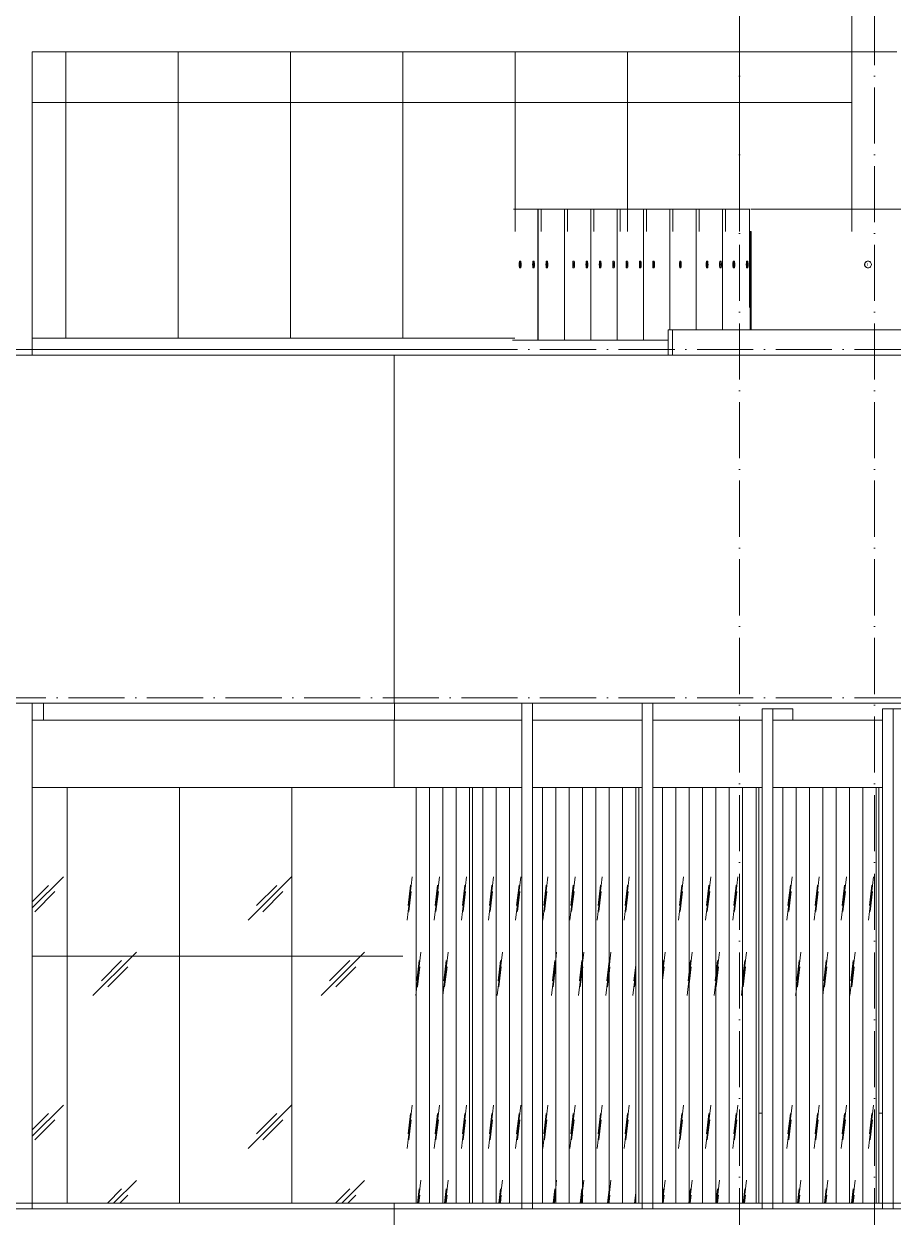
# Model space of a CAD drawing. Header units: millimetres. Extents: x -8482 to 130249, y -7482 to 93550.
# Drawn here: x 11525 to 19267, y 10875 to 21500 of the extents above; entities that cross this region are included whole.
import ezdxf

# ---------------------------------------------------------------- set-up
doc = ezdxf.new("R2010")
doc.units = ezdxf.units.MM
doc.linetypes.add('Grid Line', pattern=[14, 10, -2, 0, -2])
for name, color, linetype, lineweight in [('KINH', 152, 'Continuous', 5), ('NET CAT', 3, 'Continuous', 5), ('NET CATConcrete', 3, 'Continuous', 5), ('NET THAY 1', 41, 'Continuous', 5), ('NET THAY 2', 55, 'Continuous', 5), ('NET-THAY', 2, 'Continuous', 9), ('TRUC', 225, 'Continuous', 5)]:
    doc.layers.add(name, color=color, linetype=linetype, lineweight=lineweight)
pattern_1 = [(45, (19748.1, 1401.6), (0, 2032), [253.6, -2620.09]), (45, (19693, 1456.7), (0, 2032), [253.6, -2620.09]), (45, (19617, 1325.7), (0, 2032), [546.2, -2327.48]), (45, (18366.3, 2763), (0, 2032), [253.6, -2620.1]), (45, (18311.2, 2818.2), (0, 2032), [253.6, -2620.1]), (45, (18235.3, 2687.1), (0, 2032), [546.2, -2327.48])]
pattern_2 = [(83.217, (28486.37, 1401.56), (0.0133, 2032.0002), [180.582, -1865.74]), (83.217, (28479.8, 1456.73), (0.0133, 2032.0002), [180.582, -1865.74]), (83.217, (28470.78, 1325.7), (0.0133, 2032.0002), [388.945, -1657.376]), (83.217, (28322.03, 2763), (0.0133, 2032.0002), [180.582, -1865.74]), (83.217, (28315.47, 2818.17), (0.0133, 2032.0002), [180.582, -1865.74]), (83.217, (28306.44, 2687.13), (0.0133, 2032.0002), [388.945, -1657.376])]

# ---------------------------------------------------------------- blocks, each defined once
blk = doc.blocks.new('System Panel - Glazed-V164-MẶT ĐỨNG TRỤC A-Q')
at = {"layer": 'KINH'}
h = blk.add_hatch(dxfattribs=at)
h.set_pattern_fill('FP_6', color=256, style=0, pattern_type=2)
h.set_pattern_definition(pattern_1)
h.paths.add_polyline_path([(14824, 11000), (14901, 11000), (14901, 13200), (13912, 13200), (13912, 11000)], flags=0)
at = {"layer": 'KINH', "color": 10}
for p, q in [((14901, 13200), (13912, 13200)), ((13912, 13200), (13912, 11000))]:
    blk.add_line(p, q, dxfattribs=at)
blk = doc.blocks.new('System Panel - Glazed-V165-MẶT ĐỨNG TRỤC A-Q')
at = {"layer": 'KINH'}
h = blk.add_hatch(dxfattribs=at)
h.set_pattern_fill('FP_6', color=256, style=0, pattern_type=2)
h.set_pattern_definition(pattern_1)
h.paths.add_polyline_path([(13912, 11000), (13912, 13200), (12912, 13200), (12912, 11000)], flags=0)
at = {"layer": 'KINH', "color": 10}
for p, q in [((13912, 13200), (12912, 13200)), ((12912, 13200), (12912, 11000)), ((13912, 11000), (13912, 13200))]:
    blk.add_line(p, q, dxfattribs=at)
blk = doc.blocks.new('System Panel - Glazed-V184-MẶT ĐỨNG TRỤC A-Q')
at = {"layer": 'KINH'}
h = blk.add_hatch(dxfattribs=at)
h.set_pattern_fill('FP_6', color=256, style=0, pattern_type=2)
h.set_pattern_definition(pattern_1)
h.paths.add_polyline_path([(14901, 13200), (14901, 14700), (13912, 14700), (13912, 13200)], flags=0)
at = {"layer": 'KINH', "color": 10}
for p, q in [((13912, 14700), (13912, 13200)), ((13912, 13200), (14901, 13200))]:
    blk.add_line(p, q, dxfattribs=at)
blk = doc.blocks.new('System Panel - Glazed-V185-MẶT ĐỨNG TRỤC A-Q')
at = {"layer": 'KINH'}
h = blk.add_hatch(dxfattribs=at)
h.set_pattern_fill('FP_6', color=256, style=0, pattern_type=2)
h.set_pattern_definition(pattern_1)
h.paths.add_polyline_path([(13912, 13200), (13912, 14700), (12912, 14700), (12912, 13200)], flags=0)
at = {"layer": 'KINH', "color": 10}
for p, q in [((12912, 14700), (12912, 13200)), ((13912, 13200), (13912, 14700)), ((12912, 13200), (13912, 13200))]:
    blk.add_line(p, q, dxfattribs=at)
blk = doc.blocks.new('System Panel - Glazed-V189-MẶT ĐỨNG TRỤC A-Q')
at = {"layer": 'KINH'}
h = blk.add_hatch(dxfattribs=at)
h.set_pattern_fill('FP_6', color=256, style=0, pattern_type=2)
h.set_pattern_definition(pattern_1)
h.paths.add_polyline_path([(12912, 11000), (12912, 13200), (11912, 13200), (11912, 11000)], flags=0)
at = {"layer": 'KINH', "color": 10}
for p, q in [((12912, 13200), (11912, 13200)), ((11912, 13200), (11912, 11000)), ((12912, 11000), (12912, 13200))]:
    blk.add_line(p, q, dxfattribs=at)
blk = doc.blocks.new('System Panel - Glazed-V190-MẶT ĐỨNG TRỤC A-Q')
at = {"layer": 'KINH'}
h = blk.add_hatch(dxfattribs=at)
h.set_pattern_fill('FP_6', color=256, style=0, pattern_type=2)
h.set_pattern_definition(pattern_1)
h.paths.add_polyline_path([(12912, 13200), (12912, 14700), (11912, 14700), (11912, 13200)], flags=0)
at = {"layer": 'KINH', "color": 10}
for p, q in [((11912, 14700), (11912, 13200)), ((12912, 13200), (12912, 14700)), ((11912, 13200), (12912, 13200))]:
    blk.add_line(p, q, dxfattribs=at)
blk = doc.blocks.new('System Panel - Glazed-V191-MẶT ĐỨNG TRỤC A-Q')
at = {"layer": 'KINH'}
h = blk.add_hatch(dxfattribs=at)
h.set_pattern_fill('FP_6', color=256, style=0, pattern_type=2)
h.set_pattern_definition(pattern_1)
h.paths.add_polyline_path([(11912, 11000), (11912, 13200), (11600, 13200), (11600, 11000)], flags=0)
at = {"layer": 'KINH', "color": 10}
for p, q in [((11912, 13200), (11600, 13200)), ((11912, 11000), (11912, 13200))]:
    blk.add_line(p, q, dxfattribs=at)
blk = doc.blocks.new('System Panel - Glazed-623874-MẶT ĐỨNG TRỤC A-Q')
at = {"layer": 'KINH'}
h = blk.add_hatch(dxfattribs=at)
h.set_pattern_fill('FP_6', color=256, style=0, pattern_type=2)
h.set_pattern_definition(pattern_1)
h.paths.add_polyline_path([(11600, 13200), (11912, 13200), (11912, 14700), (11600, 14700), (11600, 13605)], flags=0)
at = {"layer": 'KINH', "color": 10}
for p, q in [((11912, 13200), (11912, 14700)), ((11600, 13200), (11912, 13200))]:
    blk.add_line(p, q, dxfattribs=at)
blk = doc.blocks.new('System Panel - Glazed-V192-MẶT ĐỨNG TRỤC A-Q')
at = {"layer": 'KINH'}
h = blk.add_hatch(dxfattribs=at)
h.set_pattern_fill('FP_5', color=256, style=0, pattern_type=2)
h.set_pattern_definition(pattern_2)
h.paths.add_polyline_path([(14901, 11000), (15019, 11000), (15019, 14700), (14901, 14700), (14901, 13605)], flags=0)
at = {"layer": 'KINH', "color": 10}
blk.add_line((15019, 11000), (15019, 14700), dxfattribs=at)
blk = doc.blocks.new('System Panel - Glazed-V193-MẶT ĐỨNG TRỤC A-Q')
at = {"layer": 'KINH'}
h = blk.add_hatch(dxfattribs=at)
h.set_pattern_fill('FP_5', color=256, style=0, pattern_type=2)
h.set_pattern_definition(pattern_2)
h.paths.add_polyline_path([(15019, 11000), (15138, 11000), (15138, 14700), (15019, 14700), (15019, 13605)], flags=0)
at = {"layer": 'KINH', "color": 10}
for p, q in [((15019, 14700), (15019, 11000)), ((15138, 11000), (15138, 14700))]:
    blk.add_line(p, q, dxfattribs=at)
blk = doc.blocks.new('System Panel - Glazed-V194-MẶT ĐỨNG TRỤC A-Q')
at = {"layer": 'KINH'}
h = blk.add_hatch(dxfattribs=at)
h.set_pattern_fill('FP_5', color=256, style=0, pattern_type=2)
h.set_pattern_definition(pattern_2)
h.paths.add_polyline_path([(15138, 11000), (15257, 11000), (15257, 14700), (15138, 14700), (15138, 13605)], flags=0)
at = {"layer": 'KINH', "color": 10}
for p, q in [((15138, 14700), (15138, 11000)), ((15257, 11000), (15257, 14700))]:
    blk.add_line(p, q, dxfattribs=at)
blk = doc.blocks.new('System Panel - Glazed-V195-MẶT ĐỨNG TRỤC A-Q')
at = {"layer": 'KINH'}
h = blk.add_hatch(dxfattribs=at)
h.set_pattern_fill('FP_5', color=256, style=0, pattern_type=2)
h.set_pattern_definition(pattern_2)
h.paths.add_polyline_path([(15371, 11000), (15376, 11000), (15376, 14700), (15257, 14700), (15257, 11000)], flags=0)
at = {"layer": 'KINH', "color": 10}
for p, q in [((15257, 14700), (15257, 11000)), ((15376, 11000), (15376, 14700))]:
    blk.add_line(p, q, dxfattribs=at)
blk = doc.blocks.new('System Panel - Glazed-V196-MẶT ĐỨNG TRỤC A-Q')
at = {"layer": 'KINH'}
h = blk.add_hatch(dxfattribs=at)
h.set_pattern_fill('FP_5', color=256, style=0, pattern_type=2)
h.set_pattern_definition(pattern_2)
h.paths.add_polyline_path([(15376, 11000), (15495, 11000), (15495, 14700), (15376, 14700), (15376, 12139)], flags=0)
at = {"layer": 'KINH', "color": 10}
for p, q in [((15376, 14700), (15376, 11000)), ((15495, 11000), (15495, 14700)), ((15520, 14700), (15520, 11000))]:
    blk.add_line(p, q, dxfattribs=at)
blk = doc.blocks.new('System Panel - Glazed-V197-MẶT ĐỨNG TRỤC A-Q')
at = {"layer": 'KINH'}
h = blk.add_hatch(dxfattribs=at)
h.set_pattern_fill('FP_5', color=256, style=0, pattern_type=2)
h.set_pattern_definition(pattern_2)
h.paths.add_polyline_path([(15613, 11000), (15732, 11000), (15732, 14700), (15613, 14700), (15613, 12139)], flags=0)
at = {"layer": 'KINH', "color": 10}
for p, q in [((15613, 14700), (15613, 11000)), ((15732, 11000), (15732, 14700))]:
    blk.add_line(p, q, dxfattribs=at)
blk = doc.blocks.new('System Panel - Glazed-V198-MẶT ĐỨNG TRỤC A-Q')
at = {"layer": 'KINH'}
h = blk.add_hatch(dxfattribs=at)
h.set_pattern_fill('FP_5', color=256, style=0, pattern_type=2)
h.set_pattern_definition(pattern_2)
h.paths.add_polyline_path([(15732, 11000), (15851, 11000), (15851, 14700), (15732, 14700), (15732, 12139)], flags=0)
at = {"layer": 'KINH', "color": 10}
for p, q in [((15732, 14700), (15732, 11000)), ((15851, 11000), (15851, 14700))]:
    blk.add_line(p, q, dxfattribs=at)
blk = doc.blocks.new('System Panel - Glazed-V199-MẶT ĐỨNG TRỤC A-Q')
at = {"layer": 'KINH'}
h = blk.add_hatch(dxfattribs=at)
h.set_pattern_fill('FP_5', color=256, style=0, pattern_type=2)
h.set_pattern_definition(pattern_2)
h.paths.add_polyline_path([(15961, 11000), (15961, 14700), (15851, 14700), (15851, 11000)], flags=0)
at = {"layer": 'KINH', "color": 10}
blk.add_line((15851, 14700), (15851, 11000), dxfattribs=at)
blk = doc.blocks.new('System Panel - Glazed-V200-MẶT ĐỨNG TRỤC A-Q')
at = {"layer": 'KINH'}
h = blk.add_hatch(dxfattribs=at)
h.set_pattern_fill('FP_5', color=256, style=0, pattern_type=2)
h.set_pattern_definition(pattern_2)
h.paths.add_polyline_path([(16143, 11000), (16262, 11000), (16262, 14700), (16143, 14700), (16143, 12139)], flags=0)
at = {"layer": 'KINH', "color": 10}
for p, q in [((16143, 14700), (16143, 11000)), ((16262, 11000), (16262, 14700))]:
    blk.add_line(p, q, dxfattribs=at)
blk = doc.blocks.new('System Panel - Glazed-V201-MẶT ĐỨNG TRỤC A-Q')
at = {"layer": 'KINH'}
h = blk.add_hatch(dxfattribs=at)
h.set_pattern_fill('FP_5', color=256, style=0, pattern_type=2)
h.set_pattern_definition(pattern_2)
h.paths.add_polyline_path([(16262, 11000), (16381, 11000), (16381, 14700), (16262, 14700), (16262, 12139)], flags=0)
at = {"layer": 'KINH', "color": 10}
for p, q in [((16262, 14700), (16262, 11000)), ((16381, 11000), (16381, 14700))]:
    blk.add_line(p, q, dxfattribs=at)
blk = doc.blocks.new('System Panel - Glazed-V202-MẶT ĐỨNG TRỤC A-Q')
at = {"layer": 'KINH'}
h = blk.add_hatch(dxfattribs=at)
h.set_pattern_fill('FP_5', color=256, style=0, pattern_type=2)
h.set_pattern_definition(pattern_2)
h.paths.add_polyline_path([(16500, 11000), (16500, 14700), (16381, 14700), (16381, 11000), (16437, 11000)], flags=0)
at = {"layer": 'KINH', "color": 10}
for p, q in [((16381, 14700), (16381, 11000)), ((16500, 11000), (16500, 14700))]:
    blk.add_line(p, q, dxfattribs=at)
blk = doc.blocks.new('System Panel - Glazed-V203-MẶT ĐỨNG TRỤC A-Q')
at = {"layer": 'KINH'}
h = blk.add_hatch(dxfattribs=at)
h.set_pattern_fill('FP_5', color=256, style=0, pattern_type=2)
h.set_pattern_definition(pattern_2)
h.paths.add_polyline_path([(16500, 11000), (16619, 11000), (16619, 14700), (16500, 14700), (16500, 12139)], flags=0)
at = {"layer": 'KINH', "color": 10}
for p, q in [((16500, 14700), (16500, 11000)), ((16619, 11000), (16619, 14700))]:
    blk.add_line(p, q, dxfattribs=at)
blk = doc.blocks.new('System Panel - Glazed-V204-MẶT ĐỨNG TRỤC A-Q')
at = {"layer": 'KINH'}
h = blk.add_hatch(dxfattribs=at)
h.set_pattern_fill('FP_5', color=256, style=0, pattern_type=2)
h.set_pattern_definition(pattern_2)
h.paths.add_polyline_path([(16619, 11000), (16737, 11000), (16737, 14700), (16619, 14700), (16619, 12139)], flags=0)
at = {"layer": 'KINH', "color": 10}
for p, q in [((16619, 14700), (16619, 11000)), ((16737, 11000), (16737, 14700))]:
    blk.add_line(p, q, dxfattribs=at)
blk = doc.blocks.new('System Panel - Glazed-V205-MẶT ĐỨNG TRỤC A-Q')
at = {"layer": 'KINH'}
h = blk.add_hatch(dxfattribs=at)
h.set_pattern_fill('FP_5', color=256, style=0, pattern_type=2)
h.set_pattern_definition(pattern_2)
h.paths.add_polyline_path([(16737, 11000), (16856, 11000), (16856, 14700), (16737, 14700), (16737, 12139)], flags=0)
at = {"layer": 'KINH', "color": 10}
for p, q in [((16737, 14700), (16737, 11000)), ((16856, 11000), (16856, 14700))]:
    blk.add_line(p, q, dxfattribs=at)
blk = doc.blocks.new('System Panel - Glazed-V206-MẶT ĐỨNG TRỤC A-Q')
at = {"layer": 'KINH'}
h = blk.add_hatch(dxfattribs=at)
h.set_pattern_fill('FP_5', color=256, style=0, pattern_type=2)
h.set_pattern_definition(pattern_2)
h.paths.add_polyline_path([(16856, 11000), (16975, 11000), (16975, 14700), (16856, 14700), (16856, 12139)], flags=0)
at = {"layer": 'KINH', "color": 10}
for p, q in [((16856, 14700), (16856, 11000)), ((16975, 11000), (16975, 14700)), ((17001, 14700), (17001, 11000))]:
    blk.add_line(p, q, dxfattribs=at)
blk = doc.blocks.new('System Panel - Glazed-V207-MẶT ĐỨNG TRỤC A-Q')
at = {"layer": 'KINH'}
h = blk.add_hatch(dxfattribs=at)
h.set_pattern_fill('FP_5', color=256, style=0, pattern_type=2)
h.set_pattern_definition(pattern_2)
h.paths.add_polyline_path([(17213, 11000), (17332, 11000), (17332, 14700), (17213, 14700), (17213, 12139)], flags=0)
at = {"layer": 'KINH', "color": 10}
for p, q in [((17213, 14700), (17213, 11000)), ((17332, 11000), (17332, 14700))]:
    blk.add_line(p, q, dxfattribs=at)
blk = doc.blocks.new('System Panel - Glazed-V208-MẶT ĐỨNG TRỤC A-Q')
at = {"layer": 'KINH'}
h = blk.add_hatch(dxfattribs=at)
h.set_pattern_fill('FP_5', color=256, style=0, pattern_type=2)
h.set_pattern_definition(pattern_2)
h.paths.add_polyline_path([(17332, 11000), (17451, 11000), (17451, 14700), (17332, 14700), (17332, 12139)], flags=0)
at = {"layer": 'KINH', "color": 10}
for p, q in [((17332, 14700), (17332, 11000)), ((17451, 11000), (17451, 14700))]:
    blk.add_line(p, q, dxfattribs=at)
blk = doc.blocks.new('System Panel - Glazed-V209-MẶT ĐỨNG TRỤC A-Q')
at = {"layer": 'KINH'}
h = blk.add_hatch(dxfattribs=at)
h.set_pattern_fill('FP_5', color=256, style=0, pattern_type=2)
h.set_pattern_definition(pattern_2)
h.paths.add_polyline_path([(17502, 11000), (17570, 11000), (17570, 14700), (17451, 14700), (17451, 11000)], flags=0)
at = {"layer": 'KINH', "color": 10}
for p, q in [((17451, 14700), (17451, 11000)), ((17570, 11000), (17570, 14700))]:
    blk.add_line(p, q, dxfattribs=at)
blk = doc.blocks.new('System Panel - Glazed-V210-MẶT ĐỨNG TRỤC A-Q')
at = {"layer": 'KINH'}
h = blk.add_hatch(dxfattribs=at)
h.set_pattern_fill('FP_5', color=256, style=0, pattern_type=2)
h.set_pattern_definition(pattern_2)
h.paths.add_polyline_path([(17570, 11000), (17689, 11000), (17689, 14700), (17570, 14700), (17570, 12139)], flags=0)
at = {"layer": 'KINH', "color": 10}
for p, q in [((17570, 14700), (17570, 11000)), ((17689, 11000), (17689, 14700))]:
    blk.add_line(p, q, dxfattribs=at)
blk = doc.blocks.new('System Panel - Glazed-V211-MẶT ĐỨNG TRỤC A-Q')
at = {"layer": 'KINH'}
h = blk.add_hatch(dxfattribs=at)
h.set_pattern_fill('FP_5', color=256, style=0, pattern_type=2)
h.set_pattern_definition(pattern_2)
h.paths.add_polyline_path([(17689, 11000), (17808, 11000), (17808, 14700), (17689, 14700), (17689, 12139)], flags=0)
at = {"layer": 'KINH', "color": 10}
for p, q in [((17689, 14700), (17689, 11000)), ((17808, 11000), (17808, 14700))]:
    blk.add_line(p, q, dxfattribs=at)
blk = doc.blocks.new('System Panel - Glazed-V212-MẶT ĐỨNG TRỤC A-Q')
at = {"layer": 'KINH'}
h = blk.add_hatch(dxfattribs=at)
h.set_pattern_fill('FP_5', color=256, style=0, pattern_type=2)
h.set_pattern_definition(pattern_2)
h.paths.add_polyline_path([(17808, 11000), (17927, 11000), (17927, 14700), (17808, 14700), (17808, 12139)], flags=0)
at = {"layer": 'KINH', "color": 10}
for p, q in [((17808, 14700), (17808, 11000)), ((17927, 11000), (17927, 14700))]:
    blk.add_line(p, q, dxfattribs=at)
blk = doc.blocks.new('System Panel - Glazed-V213-MẶT ĐỨNG TRỤC A-Q')
at = {"layer": 'KINH'}
h = blk.add_hatch(dxfattribs=at)
h.set_pattern_fill('FP_5', color=256, style=0, pattern_type=2)
h.set_pattern_definition(pattern_2)
h.paths.add_polyline_path([(17927, 11000), (18046, 11000), (18046, 14700), (17927, 14700), (17927, 12139)], flags=0)
at = {"layer": 'KINH', "color": 10}
for p, q in [((17927, 14700), (17927, 11000)), ((18046, 11000), (18046, 14700)), ((18071, 14700), (18071, 11000))]:
    blk.add_line(p, q, dxfattribs=at)
blk = doc.blocks.new('System Panel - Glazed-V214-MẶT ĐỨNG TRỤC A-Q')
at = {"layer": 'KINH'}
h = blk.add_hatch(dxfattribs=at)
h.set_pattern_fill('FP_5', color=256, style=0, pattern_type=2)
h.set_pattern_definition(pattern_2)
h.paths.add_polyline_path([(18284, 11000), (18403, 11000), (18403, 14700), (18284, 14700), (18284, 12139)], flags=0)
at = {"layer": 'KINH', "color": 10}
for p, q in [((18284, 14700), (18284, 11000)), ((18403, 11000), (18403, 14700))]:
    blk.add_line(p, q, dxfattribs=at)
blk = doc.blocks.new('System Panel - Glazed-V215-MẶT ĐỨNG TRỤC A-Q')
at = {"layer": 'KINH'}
h = blk.add_hatch(dxfattribs=at)
h.set_pattern_fill('FP_5', color=256, style=0, pattern_type=2)
h.set_pattern_definition(pattern_2)
h.paths.add_polyline_path([(18403, 11000), (18522, 11000), (18522, 14700), (18403, 14700), (18403, 12139)], flags=0)
at = {"layer": 'KINH', "color": 10}
for p, q in [((18403, 14700), (18403, 11000)), ((18522, 11000), (18522, 14700))]:
    blk.add_line(p, q, dxfattribs=at)
blk = doc.blocks.new('System Panel - Glazed-V216-MẶT ĐỨNG TRỤC A-Q')
at = {"layer": 'KINH'}
h = blk.add_hatch(dxfattribs=at)
h.set_pattern_fill('FP_5', color=256, style=0, pattern_type=2)
h.set_pattern_definition(pattern_2)
h.paths.add_polyline_path([(18640, 11000), (18640, 14700), (18522, 14700), (18522, 11000), (18568, 11000)], flags=0)
at = {"layer": 'KINH', "color": 10}
for p, q in [((18522, 14700), (18522, 11000)), ((18640, 11000), (18640, 14700))]:
    blk.add_line(p, q, dxfattribs=at)
blk = doc.blocks.new('System Panel - Glazed-V217-MẶT ĐỨNG TRỤC A-Q')
at = {"layer": 'KINH'}
h = blk.add_hatch(dxfattribs=at)
h.set_pattern_fill('FP_5', color=256, style=0, pattern_type=2)
h.set_pattern_definition(pattern_2)
h.paths.add_polyline_path([(18640, 11000), (18759, 11000), (18759, 14700), (18640, 14700), (18640, 11406)], flags=0)
at = {"layer": 'KINH', "color": 10}
for p, q in [((18640, 14700), (18640, 11000)), ((18759, 11000), (18759, 14700))]:
    blk.add_line(p, q, dxfattribs=at)
blk = doc.blocks.new('System Panel - Glazed-V218-MẶT ĐỨNG TRỤC A-Q')
at = {"layer": 'KINH'}
h = blk.add_hatch(dxfattribs=at)
h.set_pattern_fill('FP_5', color=256, style=0, pattern_type=2)
h.set_pattern_definition(pattern_2)
h.paths.add_polyline_path([(18759, 11000), (18878, 11000), (18878, 14700), (18759, 14700), (18759, 11406)], flags=0)
at = {"layer": 'KINH', "color": 10}
for p, q in [((18759, 14700), (18759, 11000)), ((18878, 11000), (18878, 14700))]:
    blk.add_line(p, q, dxfattribs=at)
blk = doc.blocks.new('System Panel - Glazed-V219-MẶT ĐỨNG TRỤC A-Q')
at = {"layer": 'KINH'}
h = blk.add_hatch(dxfattribs=at)
h.set_pattern_fill('FP_5', color=256, style=0, pattern_type=2)
h.set_pattern_definition(pattern_2)
h.paths.add_polyline_path([(18878, 11000), (18997, 11000), (18997, 14700), (18878, 14700), (18878, 11406)], flags=0)
at = {"layer": 'KINH', "color": 10}
for p, q in [((18878, 14700), (18878, 11000)), ((18997, 11000), (18997, 14700))]:
    blk.add_line(p, q, dxfattribs=at)
blk = doc.blocks.new('System Panel - Glazed-V220-MẶT ĐỨNG TRỤC A-Q')
at = {"layer": 'KINH'}
h = blk.add_hatch(dxfattribs=at)
h.set_pattern_fill('FP_5', color=256, style=0, pattern_type=2)
h.set_pattern_definition(pattern_2)
h.paths.add_polyline_path([(18997, 11000), (19116, 11000), (19116, 14700), (18997, 14700), (18997, 11406)], flags=0)
at = {"layer": 'KINH', "color": 10}
for p, q in [((18997, 14700), (18997, 11000)), ((19116, 11000), (19116, 14700)), ((19141, 14700), (19141, 11000))]:
    blk.add_line(p, q, dxfattribs=at)
blk = doc.blocks.new('ALC1807-ASCENT PLAZA-TANG 1_2_rvt-1-MẶT ĐỨNG TRỤC A-Q')
at = {"color": 90, "lineweight": 15}
for p, q in [((14823, 18550), (0, 18550)), ((21405, 18550), (14823, 18550)), ((0, 15450), (14823, 15450)), ((14823, 15450), (21405, 15450))]:
    blk.add_line(p, q, dxfattribs=at)
at = {"layer": 'NET-THAY', "lineweight": 15}
for p, q in [((14823, 18550), (14823, 15450)), ((14823, 15450), (14823, 18550))]:
    blk.add_line(p, q, dxfattribs=at)
at = {"layer": 'NET-THAY', "color": 7}
for p, q in [((0, 11000), (14824, 11000)), ((14824, 10950), (0, 10950)), ((14824, 11000), (21408, 11000)), ((14824, 11000), (14824, 10950)), ((21408, 10950), (14824, 10950))]:
    blk.add_line(p, q, dxfattribs=at)
at = {"color": 250, "lineweight": 15}
for name in ['System Panel - Glazed-623874-MẶT ĐỨNG TRỤC A-Q', 'System Panel - Glazed-V190-MẶT ĐỨNG TRỤC A-Q', 'System Panel - Glazed-V185-MẶT ĐỨNG TRỤC A-Q', 'System Panel - Glazed-V184-MẶT ĐỨNG TRỤC A-Q', 'System Panel - Glazed-V192-MẶT ĐỨNG TRỤC A-Q', 'System Panel - Glazed-V193-MẶT ĐỨNG TRỤC A-Q', 'System Panel - Glazed-V194-MẶT ĐỨNG TRỤC A-Q', 'System Panel - Glazed-V195-MẶT ĐỨNG TRỤC A-Q', 'System Panel - Glazed-V196-MẶT ĐỨNG TRỤC A-Q', 'System Panel - Glazed-V197-MẶT ĐỨNG TRỤC A-Q', 'System Panel - Glazed-V198-MẶT ĐỨNG TRỤC A-Q', 'System Panel - Glazed-V199-MẶT ĐỨNG TRỤC A-Q', 'System Panel - Glazed-V200-MẶT ĐỨNG TRỤC A-Q', 'System Panel - Glazed-V201-MẶT ĐỨNG TRỤC A-Q', 'System Panel - Glazed-V202-MẶT ĐỨNG TRỤC A-Q', 'System Panel - Glazed-V203-MẶT ĐỨNG TRỤC A-Q', 'System Panel - Glazed-V204-MẶT ĐỨNG TRỤC A-Q', 'System Panel - Glazed-V205-MẶT ĐỨNG TRỤC A-Q', 'System Panel - Glazed-V206-MẶT ĐỨNG TRỤC A-Q', 'System Panel - Glazed-V207-MẶT ĐỨNG TRỤC A-Q', 'System Panel - Glazed-V208-MẶT ĐỨNG TRỤC A-Q', 'System Panel - Glazed-V209-MẶT ĐỨNG TRỤC A-Q', 'System Panel - Glazed-V210-MẶT ĐỨNG TRỤC A-Q', 'System Panel - Glazed-V211-MẶT ĐỨNG TRỤC A-Q', 'System Panel - Glazed-V212-MẶT ĐỨNG TRỤC A-Q', 'System Panel - Glazed-V213-MẶT ĐỨNG TRỤC A-Q', 'System Panel - Glazed-V214-MẶT ĐỨNG TRỤC A-Q', 'System Panel - Glazed-V215-MẶT ĐỨNG TRỤC A-Q', 'System Panel - Glazed-V216-MẶT ĐỨNG TRỤC A-Q', 'System Panel - Glazed-V217-MẶT ĐỨNG TRỤC A-Q', 'System Panel - Glazed-V218-MẶT ĐỨNG TRỤC A-Q', 'System Panel - Glazed-V219-MẶT ĐỨNG TRỤC A-Q', 'System Panel - Glazed-V220-MẶT ĐỨNG TRỤC A-Q', 'System Panel - Glazed-V191-MẶT ĐỨNG TRỤC A-Q', 'System Panel - Glazed-V189-MẶT ĐỨNG TRỤC A-Q', 'System Panel - Glazed-V165-MẶT ĐỨNG TRỤC A-Q', 'System Panel - Glazed-V164-MẶT ĐỨNG TRỤC A-Q']:
    blk.add_blockref(name, (0, 0), dxfattribs=at)
blk = doc.blocks.new('System Panel - Glazed-V270-MẶT ĐỨNG TRỤC A-Q')
at = {"layer": 'KINH', "color": 10}
for p, q in [((18900, 20800), (17900, 20800)), ((17900, 20800), (17900, 19650))]:
    blk.add_line(p, q, dxfattribs=at)
blk = doc.blocks.new('System Panel - Glazed-836173-MẶT ĐỨNG TRỤC A-Q')
at = {"layer": 'KINH', "color": 10}
for p, q in [((22400, 20800), (21400, 20800)), ((21400, 20800), (21400, 19650)), ((22400, 19650), (22400, 20800))]:
    blk.add_line(p, q, dxfattribs=at)
blk = doc.blocks.new('System Panel - Glazed-V271-MẶT ĐỨNG TRỤC A-Q')
at = {"layer": 'KINH', "color": 10}
for p, q in [((15900, 20800), (14900, 20800)), ((14900, 20800), (14900, 18700)), ((15900, 19650), (15900, 20800))]:
    blk.add_line(p, q, dxfattribs=at)
blk = doc.blocks.new('System Panel - Glazed-V272-MẶT ĐỨNG TRỤC A-Q')
at = {"layer": 'KINH', "color": 10}
for p, q in [((14900, 20800), (13900, 20800)), ((13900, 20800), (13900, 18700)), ((14900, 18700), (14900, 20800))]:
    blk.add_line(p, q, dxfattribs=at)
blk = doc.blocks.new('System Panel - Glazed-836334-MẶT ĐỨNG TRỤC A-Q')
at = {"layer": 'KINH', "color": 10}
for p, q in [((11900, 20800), (11600, 20800)), ((11600, 20800), (11600, 18700)), ((11900, 18700), (11900, 20800))]:
    blk.add_line(p, q, dxfattribs=at)
blk = doc.blocks.new('System Panel - Glazed-829547-MẶT ĐỨNG TRỤC A-Q')
at = {"layer": 'KINH', "color": 10}
for p, q in [((17900, 21250), (17900, 20800)), ((17900, 20800), (18900, 20800))]:
    blk.add_line(p, q, dxfattribs=at)
blk = doc.blocks.new('System Panel - Glazed-V277-MẶT ĐỨNG TRỤC A-Q')
at = {"layer": 'KINH', "color": 10}
for p, q in [((16900, 21250), (16900, 20800)), ((17900, 20800), (17900, 21250)), ((16900, 20800), (17900, 20800))]:
    blk.add_line(p, q, dxfattribs=at)
blk = doc.blocks.new('System Panel - Glazed-836335-MẶT ĐỨNG TRỤC A-Q')
at = {"layer": 'KINH', "color": 10}
for p, q in [((11600, 21250), (11600, 20800)), ((11900, 20800), (11900, 21250)), ((11600, 20800), (11900, 20800))]:
    blk.add_line(p, q, dxfattribs=at)
blk = doc.blocks.new('Railing - NBS_RailInfillPnl_Post-1009334-MẶT ĐỨNG TRỤC A-Q')
at = {"layer": 'NET THAY 2', "color": 10}
for p, q in [((16106, 19850), (16104, 19850)), ((16104, 19850), (16104, 18685)), ((16106, 18685), (16106, 19850)), ((16106, 19850), (16132, 19850)), ((16132, 19850), (16132, 19650))]:
    blk.add_line(p, q, dxfattribs=at)
blk = doc.blocks.new('Railing - NBS_RailInfillPnl_Post-V281-MẶT ĐỨNG TRỤC A-Q')
at = {"layer": 'NET THAY 2', "color": 10}
for p, q in [((17279, 19850), (17278, 19850)), ((17278, 19850), (17278, 18774)), ((17279, 18774), (17279, 19850)), ((17279, 19850), (17305, 19850)), ((17305, 19850), (17305, 19650))]:
    blk.add_line(p, q, dxfattribs=at)
blk = doc.blocks.new('Railing - NBS_RailInfillPnl_Post-V282-MẶT ĐỨNG TRỤC A-Q')
at = {"layer": 'NET THAY 2', "color": 10}
for p, q in [((19993, 19650), (19993, 19850)), ((19993, 19850), (19996, 19850)), ((20006, 19850), (19996, 19850)), ((19996, 19850), (19996, 18774)), ((20006, 18774), (20006, 19850))]:
    blk.add_line(p, q, dxfattribs=at)
blk = doc.blocks.new('Railing - NBS_RailInfillPnl_Post-847067-MẶT ĐỨNG TRỤC A-Q')
at = {"layer": 'NET THAY 2', "color": 10}
for p, q in [((18003, 19650), (17993, 19650)), ((17993, 19650), (17993, 18774)), ((18003, 18774), (18003, 19650))]:
    blk.add_line(p, q, dxfattribs=at)
blk = doc.blocks.new('Railing - Railing-863618-MẶT ĐỨNG TRỤC A-Q')
at = {"layer": 'NET THAY 1', "color": 10}
blk.add_line((15878, 18685), (17263, 18685), dxfattribs=at)
for name, p in [('Railing - NBS_RailInfillPnl_Post-1009334-MẶT ĐỨNG TRỤC A-Q', (0, 0)), ('Railing - NBS_RailInfillPnl_Post-1009334-MẶT ĐỨNG TRỤC A-Q', (235, 0)), ('Railing - NBS_RailInfillPnl_Post-1009334-MẶT ĐỨNG TRỤC A-Q', (470, 0)), ('Railing - NBS_RailInfillPnl_Post-1009334-MẶT ĐỨNG TRỤC A-Q', (704, 0)), ('Railing - NBS_RailInfillPnl_Post-1009334-MẶT ĐỨNG TRỤC A-Q', (939, 0)), ('Railing - NBS_RailInfillPnl_Post-V281-MẶT ĐỨNG TRỤC A-Q', (0, 0)), ('Railing - NBS_RailInfillPnl_Post-V281-MẶT ĐỨNG TRỤC A-Q', (235, 0)), ('Railing - NBS_RailInfillPnl_Post-V281-MẶT ĐỨNG TRỤC A-Q', (470, 0)), ('Railing - NBS_RailInfillPnl_Post-V282-MẶT ĐỨNG TRỤC A-Q', (0, 0)), ('Railing - NBS_RailInfillPnl_Post-V282-MẶT ĐỨNG TRỤC A-Q', (2003, 0)), ('Railing - NBS_RailInfillPnl_Post-847067-MẶT ĐỨNG TRỤC A-Q', (0, 0))]:
    blk.add_blockref(name, p)
blk = doc.blocks.new('Top Rail Type - Top Rail_Internal_-863652-MẶT ĐỨNG TRỤC A-Q')
at = {"layer": 'NET THAY 1', "color": 10}
for p, q in [((15886, 19650), (16104, 19650)), ((16108, 19650), (16339, 19650)), ((16343, 19650), (16574, 19650)), ((16577, 19650), (16809, 19650)), ((16812, 19650), (17044, 19650)), ((17047, 19650), (17278, 19650)), ((17282, 19650), (17513, 19650)), ((17516, 19650), (17748, 19650)), ((17751, 19650), (17987, 19650)), ((17987, 19650), (17993, 19650)), ((17987, 19650), (17987, 18774)), ((18003, 19650), (19996, 19650)), ((20006, 19650), (21999, 19650)), ((22009, 19650), (24007, 19650)), ((24007, 19650), (24007, 19386)), ((24007, 19328), (24007, 18774))]:
    blk.add_line(p, q, dxfattribs=at)
blk = doc.blocks.new('ALB-RAILING 32 - ALB-BALUSTER-V283-MẶT ĐỨNG TRỤC A-Q')
at = {"layer": 'NET THAY 1', "color": 10}
for p, q in [((23011, 19364), (23009, 19364)), ((23009, 19350), (23011, 19350)), ((23016, 19387), (23014, 19387)), ((23014, 19327), (23016, 19327))]:
    blk.add_line(p, q, dxfattribs=at)
for centre, start_param, end_param in [((23014, 19357), 6.021386, 7.853982), ((23014, 19357), 1.570796, 3.403392), ((23016, 19357), 4.712389, 7.853982), ((23016, 19357), 1.570796, 4.712389), ((23014, 19357), 5.638937, 5.880236)]:
    blk.add_ellipse(centre, major_axis=(0, 30), ratio=0.992899, start_param=start_param, end_param=end_param, dxfattribs=at)
blk = doc.blocks.new('ALB-RAILING 32 - ALB-BALUSTER-V284-MẶT ĐỨNG TRỤC A-Q')
at = {"layer": 'NET THAY 1', "color": 10}
for p, q in [((17972, 19387), (17963, 19387)), ((17963, 19327), (17972, 19327))]:
    blk.add_line(p, q, dxfattribs=at)
for centre, start_param, end_param in [((17963, 19357), 4.712389, 7.853982), ((17963, 19357), 1.570796, 4.712389), ((17972, 19357), 4.712389, 6.544985), ((17972, 19357), 2.879793, 4.712389)]:
    blk.add_ellipse(centre, major_axis=(0, 30), ratio=0.118961, start_param=start_param, end_param=end_param, dxfattribs=at)
blk = doc.blocks.new('ALC1807-ASCENT PLAZA-TANG DIEN HINH_rvt-1-MẶT ĐỨNG TRỤC A-Q')
at = {"layer": 'NET-THAY', "color": 250, "lineweight": 15}
for p, q in [((19300, 21250), (18900, 21250)), ((18900, 21250), (18900, 19650)), ((15897, 18700), (11600, 18700)), ((11600, 18700), (11600, 18550)), ((14825, 15450), (14825, 15300))]:
    blk.add_line(p, q, dxfattribs=at)
at = {"layer": 'NET-THAY', "color": 7}
for q in [(15878, 18600), (11600, 18550)]:
    blk.add_line((11600, 18600), q, dxfattribs=at)
at = {"color": 250, "lineweight": 15}
for name, p in [('System Panel - Glazed-836335-MẶT ĐỨNG TRỤC A-Q', (0, 0)), ('System Panel - Glazed-V277-MẶT ĐỨNG TRỤC A-Q', (-5000, 0)), ('System Panel - Glazed-V277-MẶT ĐỨNG TRỤC A-Q', (-4000, 0)), ('System Panel - Glazed-V277-MẶT ĐỨNG TRỤC A-Q', (-3000, 0)), ('System Panel - Glazed-V277-MẶT ĐỨNG TRỤC A-Q', (-2000, 0)), ('System Panel - Glazed-V277-MẶT ĐỨNG TRỤC A-Q', (-1000, 0)), ('System Panel - Glazed-V277-MẶT ĐỨNG TRỤC A-Q', (0, 0)), ('System Panel - Glazed-829547-MẶT ĐỨNG TRỤC A-Q', (0, 0)), ('System Panel - Glazed-836334-MẶT ĐỨNG TRỤC A-Q', (0, 0)), ('System Panel - Glazed-V272-MẶT ĐỨNG TRỤC A-Q', (-2000, 0)), ('System Panel - Glazed-V272-MẶT ĐỨNG TRỤC A-Q', (-1000, 0)), ('System Panel - Glazed-V272-MẶT ĐỨNG TRỤC A-Q', (0, 0)), ('System Panel - Glazed-V271-MẶT ĐỨNG TRỤC A-Q', (0, 0)), ('System Panel - Glazed-836173-MẶT ĐỨNG TRỤC A-Q', (-5500, 0)), ('System Panel - Glazed-836173-MẶT ĐỨNG TRỤC A-Q', (-4500, 0)), ('System Panel - Glazed-V270-MẶT ĐỨNG TRỤC A-Q', (0, 0)), ('Railing - Railing-863618-MẶT ĐỨNG TRỤC A-Q', (0, 0)), ('Top Rail Type - Top Rail_Internal_-863652-MẶT ĐỨNG TRỤC A-Q', (0, 200)), ('ALB-RAILING 32 - ALB-BALUSTER-V284-MẶT ĐỨNG TRỤC A-Q', (-2022, 0)), ('ALB-RAILING 32 - ALB-BALUSTER-V284-MẶT ĐỨNG TRỤC A-Q', (-1903, 0)), ('ALB-RAILING 32 - ALB-BALUSTER-V284-MẶT ĐỨNG TRỤC A-Q', (-1784, 0)), ('ALB-RAILING 32 - ALB-BALUSTER-V284-MẶT ĐỨNG TRỤC A-Q', (-1546, 0)), ('ALB-RAILING 32 - ALB-BALUSTER-V284-MẶT ĐỨNG TRỤC A-Q', (-1428, 0)), ('ALB-RAILING 32 - ALB-BALUSTER-V284-MẶT ĐỨNG TRỤC A-Q', (-1309, 0)), ('ALB-RAILING 32 - ALB-BALUSTER-V284-MẶT ĐỨNG TRỤC A-Q', (-1190, 0)), ('ALB-RAILING 32 - ALB-BALUSTER-V284-MẶT ĐỨNG TRỤC A-Q', (-1071, 0)), ('ALB-RAILING 32 - ALB-BALUSTER-V284-MẶT ĐỨNG TRỤC A-Q', (-952, 0)), ('ALB-RAILING 32 - ALB-BALUSTER-V284-MẶT ĐỨNG TRỤC A-Q', (-833, 0)), ('ALB-RAILING 32 - ALB-BALUSTER-V284-MẶT ĐỨNG TRỤC A-Q', (-595, 0)), ('ALB-RAILING 32 - ALB-BALUSTER-V284-MẶT ĐỨNG TRỤC A-Q', (-357, 0)), ('ALB-RAILING 32 - ALB-BALUSTER-V284-MẶT ĐỨNG TRỤC A-Q', (-238, 0)), ('ALB-RAILING 32 - ALB-BALUSTER-V284-MẶT ĐỨNG TRỤC A-Q', (-119, 0)), ('ALB-RAILING 32 - ALB-BALUSTER-V284-MẶT ĐỨNG TRỤC A-Q', (0, 0)), ('ALB-RAILING 32 - ALB-BALUSTER-V283-MẶT ĐỨNG TRỤC A-Q', (-3972, 0))]:
    blk.add_blockref(name, p, dxfattribs=at)

msp = doc.modelspace()

# ---------------------------------------------------------------- linework, layer by layer
at = {"layer": 'NET CAT'}
for p, q in [((11599.9, 21250), (11599.9, 18550)), ((18899.9, 21250), (18899.9, 19650)), ((11599.9, 15450), (11599.9, 10950)), ((11699.9, 15450), (11699.9, 15300)), ((15961, 10950), (15961, 15450)), ((16056.1, 15450), (16056.1, 10950)), ((17031.4, 10950), (17031.4, 15450)), ((17126.5, 10950), (17126.5, 15450)), ((18101.8, 10950), (18101.8, 15400)), ((18197, 15400), (18101.8, 15400)), ((18197, 15400), (18197, 10950)), ((18373.1, 15400), (18197, 15400)), ((18373.1, 15300), (18373.1, 15400)), ((19172.2, 10950), (19172.2, 15400)), ((19267.4, 15400), (19172.2, 15400)), ((19267.4, 15400), (19267.4, 10950)), ((19443.5, 15400), (19267.4, 15400)), ((11249.9, 10950), (11599.9, 10950)), ((15961, 10950), (16056.1, 10950)), ((17031.4, 10950), (17126.5, 10950)), ((18101.8, 10950), (18197, 10950)), ((19172.2, 10950), (19267.4, 10950))]:
    msp.add_line(p, q, dxfattribs=at)
at = {"layer": 'NET CATConcrete'}
for p, q in [((18899.9, 21250), (18899.9, 21700)), ((11599.9, 21250), (15999.9, 21250)), ((18899.9, 21250), (15999.9, 21250)), ((11599.9, 15300), (11599.9, 14700)), ((11599.9, 15300), (14823.7, 15300)), ((14823.7, 15300), (15961, 15300)), ((14823.7, 15300), (14823.7, 14700)), ((15961, 14700), (15961, 15300)), ((16056.1, 15300), (17031.4, 15300)), ((16056.1, 15300), (16056.1, 14700)), ((17031.4, 14700), (17031.4, 15300)), ((17126.5, 15300), (18101.8, 15300)), ((17126.5, 15300), (17126.5, 14700)), ((18101.8, 14700), (18101.8, 15300)), ((18197, 15300), (19172.2, 15300)), ((18197, 15300), (18197, 14700)), ((19172.2, 14700), (19172.2, 15300)), ((11599.9, 14700), (14823.7, 14700)), ((14823.7, 14700), (15961, 14700)), ((16056.1, 14700), (17031.4, 14700)), ((17126.5, 14700), (18101.8, 14700)), ((18197, 14700), (19172.2, 14700))]:
    msp.add_line(p, q, dxfattribs=at)
at = {"layer": 'NET-THAY', "lineweight": 15}
for p, q in [((17264.2, 18550), (17264.2, 18774.3)), ((25062.8, 18774.3), (17264.2, 18774.3)), ((17302.3, 18774.3), (17302.3, 18550)), ((18071, 11800), (18101.8, 11800)), ((19141.4, 11800), (19172.2, 11800))]:
    msp.add_line(p, q, dxfattribs=at)
at = {"layer": 'NET-THAY'}
for p, q in [((-0.1, 10950), (15961, 10950)), ((14823.7, 10950), (14823.7, 10800)), ((15961, 10950), (38101.4, 10950))]:
    msp.add_line(p, q, dxfattribs=at)
at = {"layer": 'TRUC', "linetype": 'Grid Line', "ltscale": 50}
for p, q in [((17899.9, -6170.4), (17899.9, 93540.4)), ((19099.9, -6170.4), (19099.9, 93540.4)), ((-8381.6, 18600), (51521, 18600)), ((-8381.6, 15500), (51521, 15500)), ((-8381.6, 11000), (51521, 11000))]:
    msp.add_line(p, q, dxfattribs=at)

# ---------------------------------------------------------------- block references
at = {"lineweight": 5}
for name in ['ALC1807-ASCENT PLAZA-TANG DIEN HINH_rvt-1-MẶT ĐỨNG TRỤC A-Q', 'ALC1807-ASCENT PLAZA-TANG 1_2_rvt-1-MẶT ĐỨNG TRỤC A-Q']:
    msp.add_blockref(name, (0, 0), dxfattribs=at)

doc.saveas('drawing.dxf')
